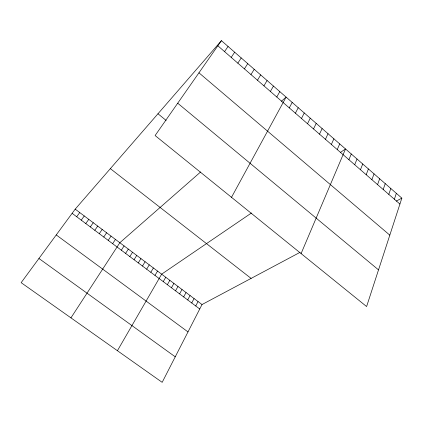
<?xml version="1.0" encoding="UTF-8"?>
<svg xmlns="http://www.w3.org/2000/svg" width="423" height="423" viewBox="0 0 423 423"><rect width="100%" height="100%" fill="white"/><g stroke="black" fill="none" stroke-linecap="round" stroke-linejoin="round"><path stroke-width="0.63" d="M401.85 198.133L366.598 306.543L155.104 135.55L221.425 40.661L401.85 198.133L396.24 201.121M394.373 199.228L396.346 193.327M388.795 194.379L390.815 188.499M383.185 189.504L385.253 183.645M377.549 184.602L379.664 178.77M371.88 179.68L374.048 173.864M366.186 174.725L368.401 168.936M360.454 169.75L362.723 163.981M354.701 164.743L357.012 159M348.912 159.709L351.275 153.993M301.091 253.583L345.506 148.959L340.304 152.502M337.242 149.568L339.711 143.894M331.357 144.454L333.879 138.807M325.446 139.315L328.021 133.694M319.497 134.149L322.13 128.55M313.522 128.952L316.203 123.384M307.51 123.728L310.249 118.186M301.472 118.477L304.264 112.957M300.066 252.33L202.02 304.539L162.173 382.339L21.15 282.67L75.199 209.142L221.425 40.661M295.391 113.195L298.241 107.706M195.749 305.977L198.043 301.546M191.735 302.974L194.057 298.548M289.284 107.886L292.187 102.424M187.706 299.955L190.054 295.534M183.667 296.925L186.035 292.515M231.503 197.319L286.107 97.11L281.353 101.271M179.611 293.885L182.006 289.48M175.54 290.834L177.961 286.44M276.779 97.015L279.799 91.606M171.458 287.772L173.901 283.389M167.36 284.7L169.829 280.322M163.252 281.618L165.742 277.25M270.382 91.453L273.459 86.075M117.42 350.709L161.644 274.162L251.442 213.012M154.982 275.421L157.53 271.069M263.941 85.858L267.082 80.513M150.826 272.306L153.401 267.965M146.659 269.181L149.256 264.846M257.47 80.233L260.674 74.913M142.477 266.046L145.1 261.721M138.273 262.9L140.922 258.58M250.961 74.57L254.223 69.287M134.065 259.738L136.735 255.429M129.835 256.571L132.536 252.267M244.415 68.88L247.741 63.624M125.589 253.388L128.317 249.099M121.332 250.199L124.087 245.916M237.826 63.159L241.216 57.935M70.942 317.863L119.841 242.717L200.655 171.944M112.64 243.68L115.447 239.418M231.207 57.401L234.659 52.209M108.203 240.359L111.043 236.103M103.751 237.023L106.617 232.777M99.283 233.67L102.181 229.435M224.544 51.611L228.06 46.451M94.8 230.313L97.724 226.083M90.3 226.94L93.25 222.72M85.784 223.55L88.767 219.341M81.248 220.15L84.262 215.952M76.695 216.74L79.736 212.552M38.932 258.479L175.244 356.827M56.238 234.934L187.997 331.918M72.132 213.319L199.746 308.975M75.199 209.142L202.02 304.539M110.355 168.634L251.103 278.403M157.98 113.761L166.133 120.439M177.713 103.207L378.522 269.879M198.958 72.809L389.816 235.151M217.845 45.784L399.925 204.055"/></g></svg>
